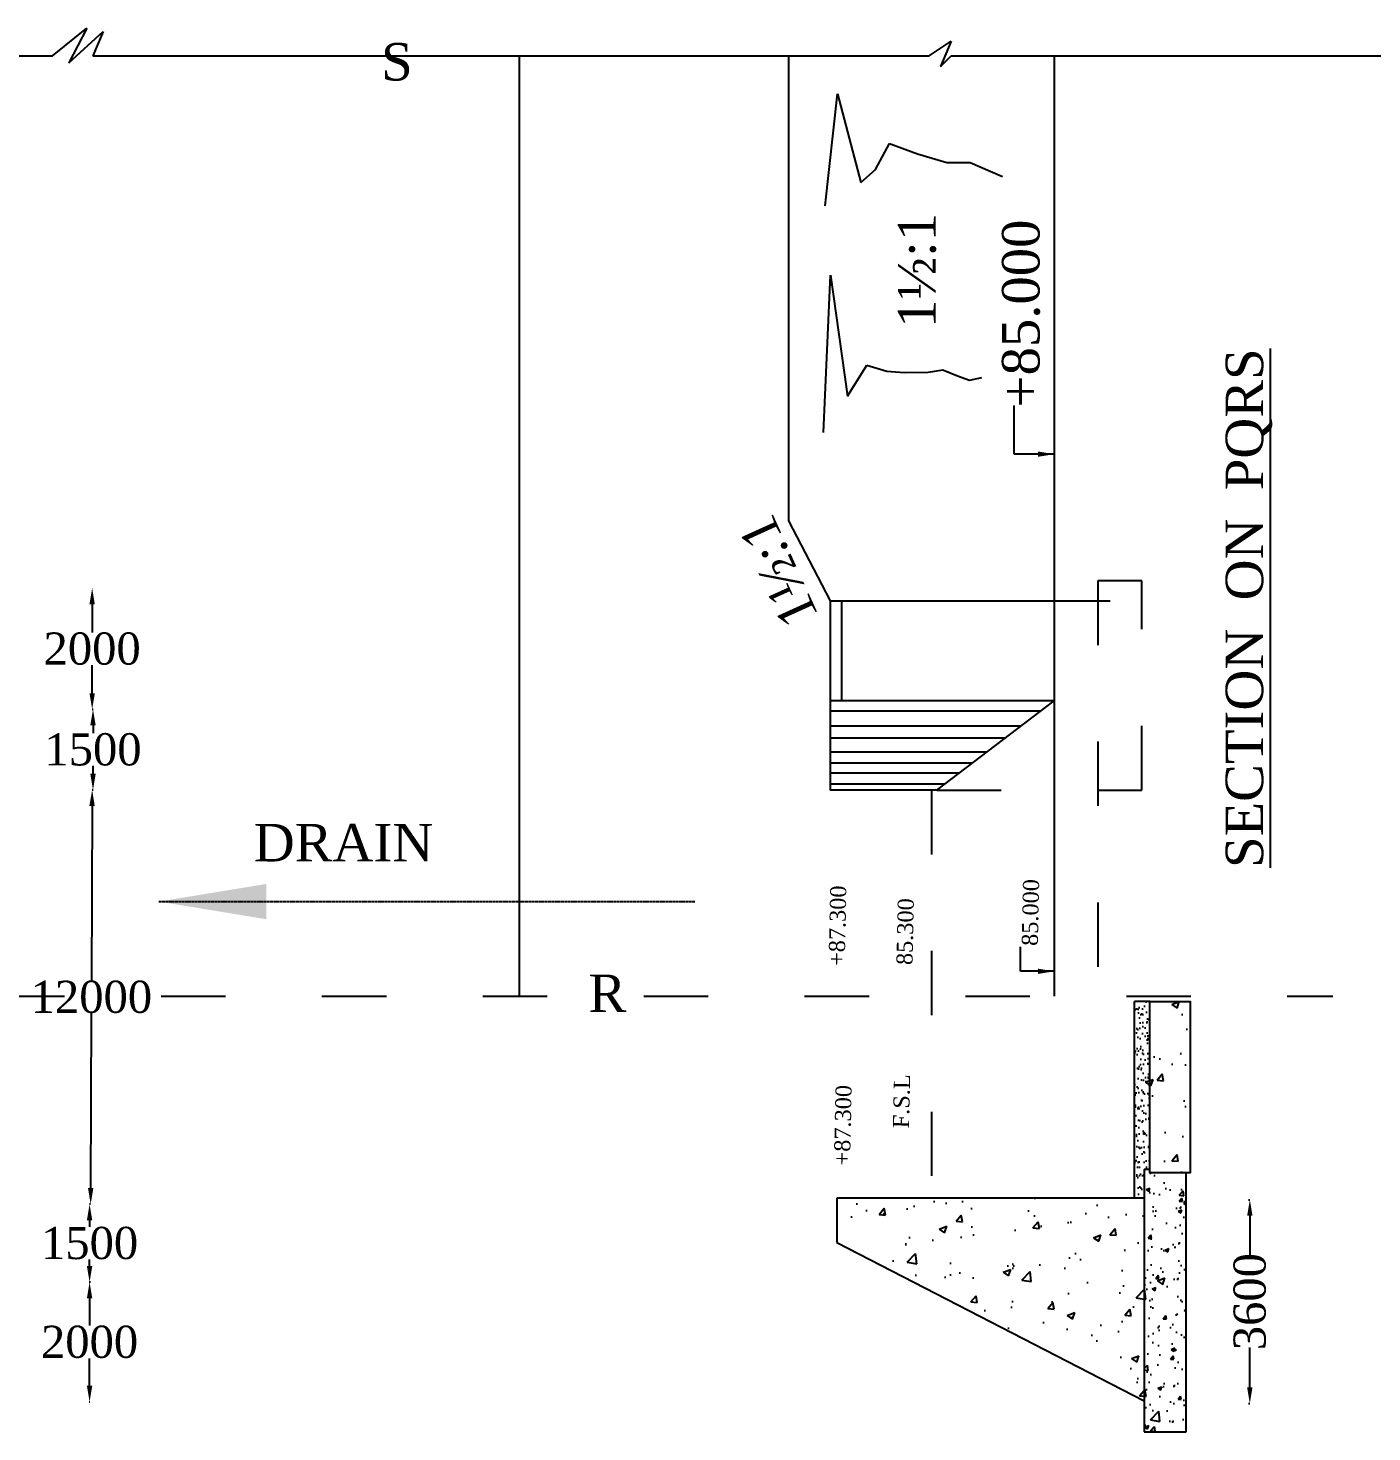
# Model space of a CAD drawing. Header units: millimetres. Extents: x 556 to 17486, y 324 to 11101.
# Drawn here: x 6396 to 8902, y 4520 to 7140 of the extents above; entities that cross this region are included whole.
import ezdxf

# ---------------------------------------------------------------- set-up
doc = ezdxf.new("R2010")
doc.units = ezdxf.units.MM
doc.header["$MEASUREMENT"] = 0
doc.linetypes.add('ACAD_ISO03W100', pattern=[30, 12, -18])
doc.linetypes.add('ACAD_ISO04W100', pattern=[30, 24, -3, 0, -3])
for name, color, linetype in [('DIM', 5, 'Continuous'), ('DWG.LINE', 10, 'Continuous'), ('HATCH', 2, 'Continuous'), ('TEXT', 7, 'Continuous')]:
    doc.layers.add(name, color=color, linetype=linetype)
doc.layers.add('DO LINE', color=3, linetype='Continuous', plot=False)
doc.styles.get("Standard").update_dxf_attribs({"font": 'TIMES.TTF', "height": 60})
doc.dimstyles.get("Standard").update_dxf_attribs({"dimtxt": 60, "dimasz": 30, "dimexe": 0.18, "dimexo": 0.0625, "dimgap": 0.09, "dimtad": 0, "dimtih": 1, "dimtoh": 1, "dimdec": 0, "dimzin": 0, "dimdsep": 46, "dimtxsty": 'Standard', "dimcen": 300, "dimclre": 256, "dimclrt": 4, "dimadec": 0, "dimazin": 0, "dimtfac": 1, "dimtdec": 0, "dimtofl": 0, "dimtmove": 0, "dimatfit": 3, "dimfxl": 5, "dimfxlon": 1, "dimtolj": 1, "dimtzin": 0, "dimarcsym": 0})

# ---------------------------------------------------------------- blocks, each defined once
blk = doc.blocks.new('*D5')
at = {"layer": 'Defpoints', "color": 0, "linetype": 'ByBlock', "ltscale": 0.2}
for p in [(6509.8, 4799.7), (6509.8, 4576.6), (6510.9, 4576.6)]:
    blk.add_point(p, dxfattribs=at)
at = {"layer": 'DIM', "lineweight": -2, "ltscale": 0.2}
blk.add_line((6509.9, 4799.7), (6511.1, 4799.7), dxfattribs=at)
at = {"layer": 'DIM', "color": 0, "linetype": 'ByBlock', "lineweight": -2, "ltscale": 0.2}
for p, q in [((6510.9, 4769.7), (6510.9, 4718.7)), ((6510.9, 4606.6), (6510.9, 4657.5))]:
    blk.add_line(p, q, dxfattribs=at)
at = {"layer": 'DIM', "linetype": 'ByBlock', "lineweight": -2, "ltscale": 0.2}
blk.add_line((6509.9, 4576.6), (6511.1, 4576.6), dxfattribs=at)
at = {"layer": 'DIM', "color": 0, "linetype": 'ByBlock', "ltscale": 0.2}
for points in [[(6505.9, 4769.7), (6515.9, 4769.7), (6510.9, 4799.7)], [(6505.9, 4606.6), (6515.9, 4606.6), (6510.9, 4576.6)]]:
    blk.add_solid(points, dxfattribs=at)
at = {"layer": 'DIM', "color": 4, "linetype": 'ByBlock', "ltscale": 0.2, "insert": (6510.9, 4688.1), "char_height": 60, "attachment_point": 5}
blk.add_mtext('\\A1;2000', dxfattribs=at)
blk = doc.blocks.new('*D6')
at = {"layer": 'Defpoints', "color": 0, "linetype": 'ByBlock', "ltscale": 0.2}
for p in [(6512.9, 4945.3), (6510.9, 4799.7), (6512.9, 4799.7)]:
    blk.add_point(p, dxfattribs=at)
at = {"layer": 'DIM', "lineweight": -2, "ltscale": 0.2}
blk.add_line((6512.9, 4945.3), (6510.7, 4945.3), dxfattribs=at)
at = {"layer": 'DIM', "color": 0, "linetype": 'ByBlock', "lineweight": -2, "ltscale": 0.2}
for p, q in [((6510.9, 4915.3), (6510.9, 4903.1)), ((6510.9, 4829.7), (6510.9, 4841.9))]:
    blk.add_line(p, q, dxfattribs=at)
at = {"layer": 'DIM', "linetype": 'ByBlock', "lineweight": -2, "ltscale": 0.2}
blk.add_line((6512.9, 4799.7), (6510.7, 4799.7), dxfattribs=at)
at = {"layer": 'DIM', "color": 0, "linetype": 'ByBlock', "ltscale": 0.2}
for points in [[(6505.9, 4915.3), (6515.9, 4915.3), (6510.9, 4945.3)], [(6505.9, 4829.7), (6515.9, 4829.7), (6510.9, 4799.7)]]:
    blk.add_solid(points, dxfattribs=at)
at = {"layer": 'DIM', "color": 4, "linetype": 'ByBlock', "ltscale": 0.2, "insert": (6510.9, 4872.5), "char_height": 60, "attachment_point": 5}
blk.add_mtext('\\A1;1500', dxfattribs=at)
blk = doc.blocks.new('*D7')
at = {"layer": 'Defpoints', "color": 0, "linetype": 'ByBlock', "ltscale": 0.2}
for p in [(6515.7, 5718.3), (6512.9, 4945.3), (6512.9, 4945.3)]:
    blk.add_point(p, dxfattribs=at)
at = {"layer": 'DIM', "lineweight": -2, "ltscale": 0.2}
blk.add_line((6515.7, 5718.3), (6515.5, 5718.3), dxfattribs=at)
at = {"layer": 'DIM', "color": 0, "linetype": 'ByBlock', "lineweight": -2, "ltscale": 0.2}
for p, q in [((6515.5, 5688.3), (6514.4, 5362.4)), ((6513, 4975.3), (6514.2, 5301.2))]:
    blk.add_line(p, q, dxfattribs=at)
at = {"layer": 'DIM', "linetype": 'ByBlock', "lineweight": -2, "ltscale": 0.2}
blk.add_line((6512.9, 4945.3), (6512.8, 4945.3), dxfattribs=at)
at = {"layer": 'DIM', "color": 0, "linetype": 'ByBlock', "ltscale": 0.2}
for points in [[(6510.5, 5688.4), (6520.5, 5688.3), (6515.7, 5718.3)], [(6508, 4975.3), (6518, 4975.3), (6512.9, 4945.3)]]:
    blk.add_solid(points, dxfattribs=at)
at = {"layer": 'DIM', "color": 4, "linetype": 'ByBlock', "ltscale": 0.2, "insert": (6514.3, 5331.8), "char_height": 60, "attachment_point": 5}
blk.add_mtext('\\A1;12000', dxfattribs=at)
blk = doc.blocks.new('*D8')
at = {"layer": 'Defpoints', "color": 0, "linetype": 'ByBlock', "ltscale": 0.2}
for p in [(6515.8, 5868.7), (6517.3, 5868.7), (6515.8, 5718.3)]:
    blk.add_point(p, dxfattribs=at)
at = {"layer": 'DIM', "linetype": 'ByBlock', "lineweight": -2, "ltscale": 0.2}
blk.add_line((6515.9, 5868.7), (6517.5, 5868.7), dxfattribs=at)
at = {"layer": 'DIM', "color": 0, "linetype": 'ByBlock', "lineweight": -2, "ltscale": 0.2}
for p, q in [((6517.3, 5838.7), (6517.3, 5824.1)), ((6517.3, 5748.3), (6517.3, 5762.9))]:
    blk.add_line(p, q, dxfattribs=at)
at = {"layer": 'DIM', "lineweight": -2, "ltscale": 0.2}
blk.add_line((6515.9, 5718.3), (6517.5, 5718.3), dxfattribs=at)
at = {"layer": 'DIM', "color": 0, "linetype": 'ByBlock', "ltscale": 0.2}
for points in [[(6512.3, 5838.7), (6522.3, 5838.7), (6517.3, 5868.7)], [(6512.3, 5748.3), (6522.3, 5748.3), (6517.3, 5718.3)]]:
    blk.add_solid(points, dxfattribs=at)
at = {"layer": 'DIM', "color": 4, "linetype": 'ByBlock', "ltscale": 0.2, "insert": (6517.3, 5793.5), "char_height": 60, "attachment_point": 5}
blk.add_mtext('\\A1;1500', dxfattribs=at)
blk = doc.blocks.new('*D9')
at = {"layer": 'Defpoints', "color": 0, "linetype": 'ByBlock', "ltscale": 0.2}
for p in [(6515.7, 6094.5), (6515.8, 6094.5), (6515.8, 5868.7)]:
    blk.add_point(p, dxfattribs=at)
at = {"layer": 'DIM', "linetype": 'ByBlock', "lineweight": -2, "ltscale": 0.2}
blk.add_line((6515.8, 6094.5), (6515.6, 6094.5), dxfattribs=at)
at = {"layer": 'DIM', "color": 0, "linetype": 'ByBlock', "lineweight": -2, "ltscale": 0.2}
for p, q in [((6515.7, 6064.5), (6515.7, 6012.2)), ((6515.7, 5898.7), (6515.7, 5951))]:
    blk.add_line(p, q, dxfattribs=at)
at = {"layer": 'DIM', "lineweight": -2, "ltscale": 0.2}
blk.add_line((6515.8, 5868.7), (6515.6, 5868.7), dxfattribs=at)
at = {"layer": 'DIM', "color": 0, "linetype": 'ByBlock', "ltscale": 0.2}
for points in [[(6510.7, 6064.5), (6520.7, 6064.5), (6515.7, 6094.5)], [(6510.7, 5898.7), (6520.7, 5898.7), (6515.7, 5868.7)]]:
    blk.add_solid(points, dxfattribs=at)
at = {"layer": 'DIM', "color": 4, "linetype": 'ByBlock', "ltscale": 0.2, "insert": (6515.7, 5981.6), "char_height": 60, "attachment_point": 5}
blk.add_mtext('\\A1;2000', dxfattribs=at)
blk = doc.blocks.new('*D63')
at = {"layer": 'Defpoints', "color": 0, "ltscale": 0.2}
for p in [(8672, 4953.6), (8672, 4573.4), (8674.4, 4573.4)]:
    blk.add_point(p, dxfattribs=at)
at = {"layer": 'DIM', "lineweight": -2, "ltscale": 0.2}
for p, q in [((8672, 4953.6), (8674.6, 4953.6)), ((8672, 4573.4), (8674.6, 4573.4))]:
    blk.add_line(p, q, dxfattribs=at)
at = {"layer": 'DIM', "color": 0, "lineweight": -2, "ltscale": 0.2}
for p, q in [((8674.4, 4923.6), (8674.4, 4848.8)), ((8674.4, 4603.4), (8674.4, 4678.2))]:
    blk.add_line(p, q, dxfattribs=at)
at = {"layer": 'DIM', "color": 0, "ltscale": 0.2}
for points in [[(8669.4, 4923.6), (8679.4, 4923.6), (8674.4, 4953.6)], [(8669.4, 4603.4), (8679.4, 4603.4), (8674.4, 4573.4)]]:
    blk.add_solid(points, dxfattribs=at)
at = {"layer": 'DIM', "color": 4, "ltscale": 0.2, "insert": (8674.4, 4763.5), "char_height": 60, "attachment_point": 5, "rotation": 90}
blk.add_mtext('\\A1;3600', dxfattribs=at)

msp = doc.modelspace()

# ---------------------------------------------------------------- hatches: boundary and pattern name
at = {"layer": 'HATCH', "ltscale": 0.2}
h = msp.add_hatch(dxfattribs=at)
h.set_pattern_fill('AR-CONC', color=256, scale=20, style=0)
h.paths.add_polyline_path([(8487.8, 5323.6), (8459.1, 5323.6), (8459.1, 4956.6), (8477.4, 4956.6), (8477.4, 5010.9), (8487.8, 5010.9)])
h = msp.add_hatch(dxfattribs=at)
h.set_pattern_fill('AR-SAND', color=256, scale=10, style=0)
h.paths.add_polyline_path([(8487.8, 5323.6), (8459.1, 5323.6), (8459.1, 4956.6), (8477.4, 4956.6), (8477.4, 5010.9), (8487.8, 5010.9)])
h = msp.add_hatch(dxfattribs=at)
h.set_pattern_fill('AR-CONC', color=256, scale=20, style=0)
h.set_pattern_definition([(50, (0, 0), (143.452, -12.5504), [15, -165]), (355, (0, 0), (-27.7503, 150.4384), [12, -132]), (100.4514, (11.95, -1.05), (115.7019, 137.888), [12.748, -140.2284]), (46.1842, (0, 40), (213.4482, -33.1038), [22.5, -247.5]), (96.6356, (17.79, 37.24), (186.9325, 194.8236), [19.122, -210.3426]), (351.1842, (0, 40), (186.9324, 194.8237), [18, -198]), (21, (20, 30), (119.3814, -80.5238), [15, -165]), (326, (20, 30), (48.663, 145.03), [12, -132]), (71.4514, (29.95, 23.29), (168.0445, 64.5061), [12.748, -140.2284]), (37.5, (0, 0), (2.43197, 66.57877), [0, -130.4, 0, -134, 0, -132.5]), (7.5, (0, 0), (52.6139, 78.88234), [0, -76.4, 0, -127.4, 0, -50.5]), (327.5, (-44.6, 0), (106.7645, -4.51097), [0, -50, 0, -156, 0, -207]), (317.5, (-64.6, 0), (116.6372, 20.021), [0, -65, 0, -103.6, 0, -147])])
h.paths.add_polyline_path([(8563.4, 5323.6), (8487.8, 5323.6), (8487.8, 5004), (8563.4, 5004)])
h = msp.add_hatch(dxfattribs=at)
h.set_pattern_fill('AR-CONC', color=256, scale=20, style=0)
h.paths.add_polyline_path([(8555.9, 5004), (8487.8, 5004), (8487.8, 5010.9), (8477.4, 5010.9), (8477.4, 4520.4), (8555.9, 4520.4)])
h = msp.add_hatch(dxfattribs=at)
h.set_pattern_fill('AR-CONC', color=256, scale=10, style=0)
h.set_pattern_definition([(50, (0, 0), (71.72602, -6.2752), [7.5, -82.5]), (355, (0, 0), (-13.87513, 75.2192), [6, -66]), (100.4514, (5.98, -0.52), (57.85094, 68.94395), [6.374, -70.1142]), (46.1842, (0, 20), (106.7241, -16.5519), [11.25, -123.75]), (96.6356, (8.89, 18.62), (93.4663, 97.4118), [9.561, -105.1713]), (351.1842, (0, 20), (93.4662, 97.4119), [9, -99]), (21, (10, 15), (59.6907, -40.2619), [7.5, -82.5]), (326, (10, 15), (24.33153, 72.515), [6, -66]), (71.4514, (14.974, 11.645), (84.02226, 32.25305), [6.374, -70.1142]), (37.5, (0, 0), (1.215986, 33.289385), [0, -65.2, 0, -67, 0, -66.25]), (7.5, (0, 0), (26.30695, 39.44117), [0, -38.2, 0, -63.7, 0, -25.25]), (327.5, (-22.3, 0), (53.382244, -2.25549), [0, -25, 0, -78, 0, -103.5]), (317.5, (-32.3, 0), (58.31862, 10.0105), [0, -32.5, 0, -51.8, 0, -73.5])])
h.paths.add_polyline_path([(8555.9, 5004), (8487.8, 5004), (8487.8, 5010.9), (8477.4, 5010.9), (8477.4, 4520.4), (8555.9, 4520.4)])
h = msp.add_hatch(dxfattribs=at)
h.set_pattern_fill('AR-CONC', color=256, scale=20, style=0)
h.paths.add_polyline_path([(8477.4, 4956.6), (7904.3, 4956.6), (7904.3, 4873.9), (8477.4, 4578.6)])

# ---------------------------------------------------------------- linework, layer by layer
at = {"layer": 'DO LINE', "linetype": 'ACAD_ISO03W100', "ltscale": 10}
for p, q in [((8473, 6108.4), (8391, 6108.4)), ((8391, 6108.4), (8391, 5333.3)), ((8473, 5717.9), (8473, 6108.4)), ((8081, 5717.9), (8081, 4956.6)), ((8090.5, 5717.9), (8473, 5717.9)), ((644.3, 5333.3), (8829.3, 5333.3))]:
    msp.add_line(p, q, dxfattribs=at)
at = {"layer": 'DWG.LINE', "ltscale": 0.2}
for p, q in [((6441.8, 7087.9), (6505.5, 7139.7)), ((6505.5, 7139.7), (6472.3, 7075.1)), ((6472.3, 7075.1), (6536.5, 7133.4)), ((6536.5, 7133.4), (6516.7, 7087.9)), ((8076.4, 7087.9), (8117.4, 7115.3)), ((8117.4, 7115.3), (8097.5, 7067.7)), ((7311.7, 7087.9), (7311.7, 5333.3)), ((7814.3, 7087.9), (7814.3, 6220.3)), ((8097.5, 7067.7), (8117.4, 7087.9)), ((8309.3, 7087.9), (8309.3, 5333.3)), ((7814.3, 6220.3), (7891.8, 6071.1)), ((7891.8, 6071.1), (8414.3, 6071.1)), ((7891.8, 6071.1), (7891.8, 5717.9)), ((7913.7, 5884.4), (7913.7, 6071.1)), ((8309.3, 5884.4), (7891.8, 5884.4)), ((8090.5, 5717.9), (8309.3, 5884.4)), ((8283.7, 5864.9), (7891.8, 5864.9)), ((8247.4, 5837.3), (7891.8, 5837.3)), ((8217.5, 5814.5), (7891.8, 5814.5)), ((8183.4, 5788.5), (7891.8, 5788.5)), ((8156.7, 5768.2), (7891.8, 5768.2)), ((8132.2, 5749.5), (7891.8, 5749.5)), ((8105.5, 5729.2), (7891.8, 5729.2)), ((8090.5, 5717.9), (7891.8, 5717.9)), ((8459.1, 4956.6), (8459.1, 5323.6)), ((8487.8, 5323.6), (8459.1, 5323.6)), ((8477.4, 5010.9), (8477.4, 4520.4)), ((8477.4, 5010.9), (8487.8, 5010.9)), ((8555.9, 4520.4), (8555.9, 5004)), ((8477.4, 4956.6), (7904.3, 4956.6)), ((7904.3, 4956.6), (7904.3, 4873.9)), ((7904.3, 4873.9), (8477.4, 4578.6)), ((8477.4, 4520.4), (8555.9, 4520.4))]:
    msp.add_line(p, q, dxfattribs=at)
at = {"layer": 'DWG.LINE', "linetype": 'ByBlock', "ltscale": 0.2}
for p, q in [((5358.8, 7087.9), (6441.8, 7087.9)), ((6516.7, 7087.9), (8076.4, 7087.9)), ((8117.4, 7087.9), (8948.1, 7087.9))]:
    msp.add_line(p, q, dxfattribs=at)
at = {"layer": 'DWG.LINE', "ltscale": 0.2}
msp.add_lwpolyline([(8487.8, 5323.6), (8563.4, 5323.6), (8563.4, 5004), (8487.8, 5004)], close=True, dxfattribs=at)
at = {"layer": 'HATCH', "linetype": 'ByBlock', "ltscale": 0.2}
for p, q in [((7882.8, 6808), (7905.5, 7016.7)), ((7905.5, 7016.7), (7949.2, 6851.7)), ((7976.7, 6876), (8002.7, 6924.5)), ((8002.7, 6924.5), (8054.5, 6905.1)), ((8054.5, 6905.1), (8109.5, 6888.9)), ((8109.5, 6888.9), (8153.2, 6888.9)), ((8153.2, 6888.9), (8213.1, 6863)), ((7949.2, 6851.7), (7976.7, 6876)), ((7879.6, 6385), (7892.7, 6678.8)), ((7892.7, 6678.8), (7924.2, 6453.2)), ((7924.2, 6453.2), (7960.2, 6510.9)), ((7960.2, 6510.9), (7997.7, 6499.8)), ((7997.7, 6499.8), (8030.1, 6496.8)), ((8030.1, 6496.8), (8074.7, 6497.8)), ((8074.7, 6497.8), (8102, 6501.8)), ((8102, 6501.8), (8129.4, 6490.7)), ((8129.4, 6490.7), (8151.6, 6482.6)), ((8151.6, 6482.6), (8174.9, 6487.7))]:
    msp.add_line(p, q, dxfattribs=at)

# ---------------------------------------------------------------- texts
at = {"layer": 'TEXT', "linetype": 'ACAD_ISO04W100', "ltscale": 0.2}
for s, p in [('S', (7054.6, 7041.9)), ('DRAIN', (6817, 5584.8)), ('R', (7441.2, 5303.8))]:
    msp.add_text(s, height=70, dxfattribs=at).set_placement(p)
for s, rotation, p in [('1½:1', 90, (8088.4, 6580.4)), ('+85.000', 90, (8282.3, 6432)), ('%%USECTION  ON  PQRS', 90, (8699.2, 5572.6)), ('1½:1', 114.4242, (7871.1, 6042.6))]:
    msp.add_text(s, height=70, rotation=rotation, dxfattribs=at).set_placement(p)
at = {"layer": 'TEXT', "linetype": 'ByBlock', "ltscale": 0.2}
for s, p in [('+87.300', (7918.9, 5389.5)), ('85.000', (8279, 5427)), ('F.S.L                  85.300', (8038.8, 5086.7)), ('+87.300', (7928.8, 5017.3))]:
    msp.add_text(s, height=30, rotation=88.7665, dxfattribs=at).set_placement(p)

# ---------------------------------------------------------------- dimensions: what is measured, and where the dimension line sits
at = {"layer": 'DIM', "linetype": 'ByBlock', "ltscale": 0.2}
for p1, p2, distance, text, picture, middle in [((6515.8, 5868.7), (6515.8, 6094.5), 0.1, '2000', '*D9', (6515.7, 5981.6)), ((6515.8, 5718.3), (6515.8, 5868.7), -1.5, '1500', '*D8', (6517.3, 5793.5)), ((6515.7, 5718.3), (6512.9, 4945.3), 0, '12000', '*D7', (6514.3, 5331.8)), ((6512.9, 4945.3), (6512.9, 4799.7), -2.1, '1500', '*D6', (6510.9, 4872.5)), ((6509.8, 4799.7), (6509.8, 4576.6), 1, '2000', '*D5', (6510.9, 4688.1))]:
    dim = msp.add_aligned_dim(p1=p1, p2=p2, distance=distance, text=text, dimstyle='Standard', dxfattribs=at)
    dim.commit()
    dim.dimension.update_dxf_attribs({"geometry": picture, "text_midpoint": middle})
at = {"layer": 'DIM', "ltscale": 0.2}
dim = msp.add_aligned_dim(p1=(8672, 4953.6), p2=(8672, 4573.4), distance=2.4, text='3600', dimstyle='Standard', dxfattribs=at)
dim.commit()
dim.dimension.update_dxf_attribs({"geometry": '*D63', "text_midpoint": (8674.4, 4763.5), "text_rotation": 90})

# ---------------------------------------------------------------- leaders
for points in [[(8309.3, 6344.7), (8235.2, 6344.7), (8235.2, 6435.5)], [(8309.3, 5379.8), (8246.7, 5379.8), (8246.7, 5425.5)]]:
    msp.add_leader(points, dimstyle='Standard', override={"dimgap": 0.09, "dimtad": 0}, dxfattribs=at)
at = {"layer": 'DIM', "linetype": 'ACAD_ISO04W100', "ltscale": 0.2}
msp.add_leader([(6640.2, 5509.9), (7639.9, 5509.9)], dimstyle='Standard', override={"dimasz": 200, "dimgap": 0.09, "dimtad": 0}, dxfattribs=at)

doc.saveas('drawing.dxf')
